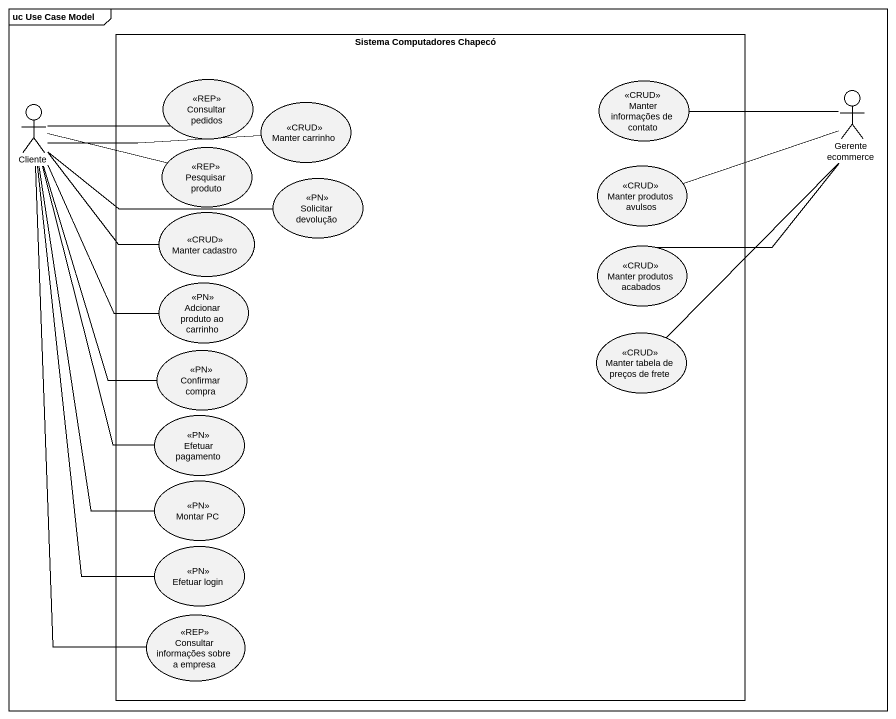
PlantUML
@startuml
mainframe uc Use Case Model
rectangle "Sistema Computadores Chapecó" as Sistema_Computadores_Chapecó {
  usecase "Consultar pedidos" as Consultar_pedidos <<REP>>
  usecase "Manter informações de contato" as Manter_informações_de <<CRUD>>
  usecase "Manter carrinho" as Manter_carrinho <<CRUD>>
  usecase "Pesquisar produto" as Pesquisar_produto <<REP>>
  usecase "Manter produtos avulsos" as Manter_produtos_avulsos <<CRUD>>
  usecase "Solicitar devolução" as Solicitar_devolução <<PN>>
  usecase "Manter cadastro" as Manter_cadastro <<CRUD>>
  usecase "Manter produtos acabados" as Manter_produtos_acabados <<CRUD>>
  usecase "Adcionar produto ao carrinho" as Adcionar_produto_ao_carrinho <<PN>>
  usecase "Confirmar compra" as Confirmar_compra <<PN>>
  usecase "Manter tabela de preços de frete" as Manter_tabela_de_preços_de <<CRUD>>
  usecase "Efetuar pagamento" as Efetuar_pagamento <<PN>>
  usecase "Montar PC" as Montar_PC <<PN>>
  usecase "Efetuar login" as Efetuar_login <<PN>>
  usecase "Consultar informações sobre a empresa" as Consultar_informações_sobre <<REP>>
}
actor "Gerente ecommerce" as Gerente_ecommerce
actor Cliente
Gerente_ecommerce -left- Manter_informações_de
Gerente_ecommerce -left- Manter_produtos_avulsos
Gerente_ecommerce -left- Manter_produtos_acabados
Gerente_ecommerce -- Manter_tabela_de_preços_de
Cliente -right- Consultar_pedidos
Cliente -right- Manter_carrinho
Cliente -right- Pesquisar_produto
Cliente -right- Solicitar_devolução
Cliente -right- Manter_cadastro
Cliente -- Adcionar_produto_ao_carrinho
Cliente -- Confirmar_compra
Cliente -- Efetuar_pagamento
Cliente -- Montar_PC
Cliente -- Efetuar_login
Cliente -- Consultar_informações_sobre
@enduml
